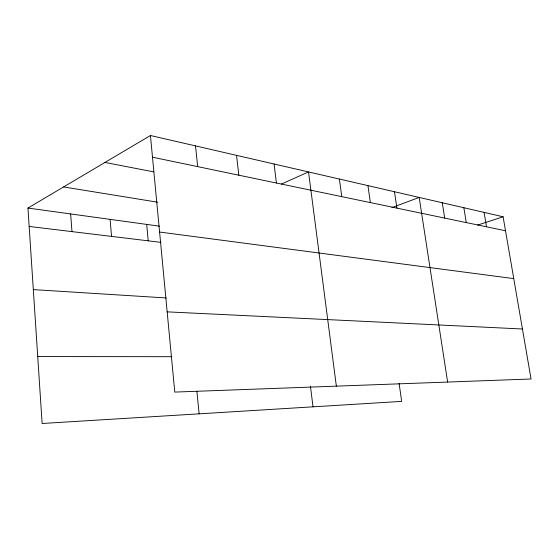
<?xml version="1.0" encoding="UTF-8"?>
<svg xmlns="http://www.w3.org/2000/svg" width="559" height="559" viewBox="0 0 559 559"><rect width="100%" height="100%" fill="white"/><g stroke="black" fill="none" stroke-linecap="round" stroke-linejoin="round"><path stroke-width="0.84" d="M399.098 383.411L401.676 401.376L42.128 423.491L27.95 208.06L150.434 135.509L503.107 216.773L531.05 378.988L174.778 392.09L150.434 135.509M281.457 184.044L308.533 171.934L336.357 386.15M391.922 207.592L419.18 197.432L447.633 382.056M477.575 225.102L503.107 216.773M37.726 356.572L171.844 356.691M167.162 311.852L522.441 328.999M33.316 289.604L166.268 297.961M29.159 226.444L160.992 242.375M159.595 232.041L513.763 278.613M27.95 208.06L159.455 226.164M63.614 186.937L157.652 202.211M104.952 162.445L153.606 171.858M152.488 157.205L505.518 230.762M484.087 212.392L486.512 226.8M463.844 207.724L466.276 222.58M442.253 202.749L444.691 218.087M394.472 191.737L396.911 208.13M367.934 185.623L370.365 202.603M339.369 179.041L341.78 196.642M310.434 386.136L313.005 406.826M274.078 163.997L276.405 183.024M236.548 155.353L238.805 175.191M195.503 145.892L197.676 166.617M196.887 391.335L199.13 413.835M146.703 224.411L148.212 240.831M110.109 219.373L111.541 236.401M70.644 213.936L71.978 231.615"/></g></svg>
